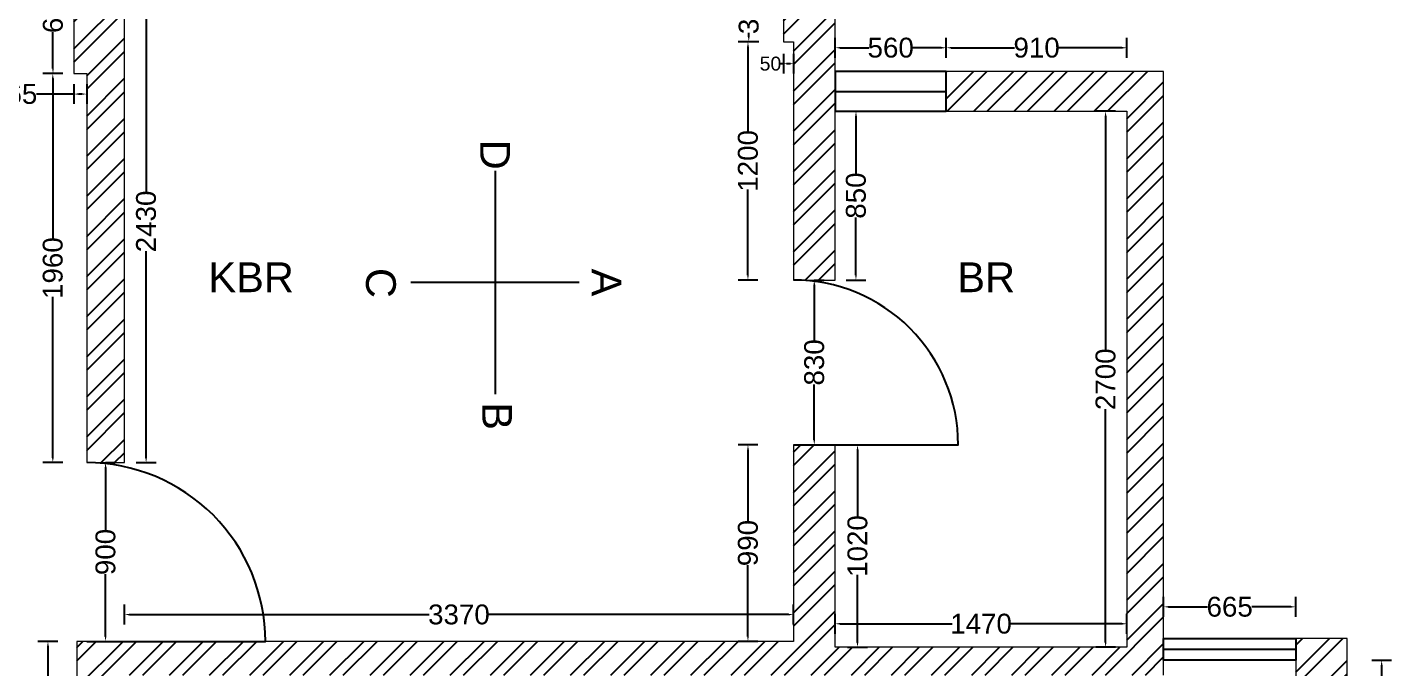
# Model space of a CAD drawing. Header units: millimetres. Extents: x 320648 to 374874, y 181010 to 214614.
# Drawn here: x 331241 to 338128, y 205626 to 208851 of the extents above; entities that cross this region are included whole.
import ezdxf

# ---------------------------------------------------------------- set-up
doc = ezdxf.new("R2010")
doc.units = ezdxf.units.MM
doc.layers.get('0').update_dxf_attribs({"color": 255})
doc.layers.get('Defpoints').update_dxf_attribs({"color": 2})
doc.layers.add('DOOR', color=1, linetype='Continuous')
doc.layers.add('WINDOW', color=5, linetype='Continuous')
doc.layers.add('ELIVATION', color=255, linetype='Continuous', lineweight=18)
doc.layers.add('LS_DR_ELECTRICAL', color=1, linetype='Continuous', lineweight=0)
doc.styles.get("Standard").update_dxf_attribs({"font": 'arial.ttf'})
doc.dimstyles.new('ISO-25', dxfattribs={"dimtxt": 100, "dimasz": 25, "dimexe": 50, "dimexo": 1, "dimtad": 0, "dimdec": 0, "dimdsep": 46, "dimtxsty": 'Standard', "dimcen": 2.5, "dimclrd": 2, "dimclre": 252, "dimclrt": 1, "dimadec": 0, "dimazin": 0, "dimtfac": 1, "dimtdec": 0, "dimtmove": 0, "dimatfit": 3, "dimfxl": 50, "dimfxlon": 1, "dimarcsym": 0})
pattern_1 = [(45, (-18938.19, 57355.5), (-101.02788, 101.02788), []), (45, (-18870.83, 57355.5), (-101.02788, 101.02788), [])]

# ---------------------------------------------------------------- blocks, each defined once
blk = doc.blocks.new('*D10')
at = {"layer": 'Defpoints', "color": 0, "ltscale": 2, "transparency": 16777216}
for p in [(335049.7, 209088.5), (334874.8, 208778.5), (335049.7, 208778.5)]:
    blk.add_point(p, dxfattribs=at)
at = {"layer": 'ELIVATION', "color": 252, "lineweight": -2, "ltscale": 2, "transparency": 16777216}
for p, q in [((334924.8, 209088.5), (334824.8, 209088.5)), ((334924.8, 208778.5), (334824.8, 208778.5))]:
    blk.add_line(p, q, dxfattribs=at)
at = {"layer": 'ELIVATION', "color": 2, "lineweight": -2, "ltscale": 2, "transparency": 16777216}
for p, q in [((334874.8, 209063.5), (334874.8, 209044.4)), ((334874.8, 208803.5), (334874.8, 208822.6))]:
    blk.add_line(p, q, dxfattribs=at)
at = {"layer": 'ELIVATION', "color": 2, "ltscale": 2, "transparency": 16777216}
for points in [[(334870.7, 209063.5), (334879, 209063.5), (334874.8, 209088.5)], [(334870.7, 208803.5), (334879, 208803.5), (334874.8, 208778.5)]]:
    blk.add_solid(points, dxfattribs=at)
at = {"layer": 'ELIVATION', "color": 1, "ltscale": 2, "transparency": 16777216, "insert": (334874.8, 208933.5), "char_height": 100, "attachment_point": 5, "rotation": 90}
blk.add_mtext('310', dxfattribs=at)
blk = doc.blocks.new('*D11')
at = {"layer": 'Defpoints', "color": 0, "ltscale": 2, "transparency": 16777216}
for p in [(334870.7, 208778.5), (335099.7, 208778.5), (335099.7, 207578.5)]:
    blk.add_point(p, dxfattribs=at)
at = {"layer": 'ELIVATION', "color": 252, "lineweight": -2, "ltscale": 2, "transparency": 16777216}
for p, q in [((334920.7, 208778.5), (334820.7, 208778.5)), ((334920.7, 207578.5), (334820.7, 207578.5))]:
    blk.add_line(p, q, dxfattribs=at)
at = {"layer": 'ELIVATION', "color": 2, "lineweight": -2, "ltscale": 2, "transparency": 16777216}
for p, q in [((334870.7, 208753.5), (334870.7, 208323.6)), ((334870.7, 207603.5), (334870.7, 208033.5))]:
    blk.add_line(p, q, dxfattribs=at)
at = {"layer": 'ELIVATION', "color": 2, "ltscale": 2, "transparency": 16777216}
for points in [[(334866.5, 208753.5), (334874.8, 208753.5), (334870.7, 208778.5)], [(334866.5, 207603.5), (334874.8, 207603.5), (334870.7, 207578.5)]]:
    blk.add_solid(points, dxfattribs=at)
at = {"layer": 'ELIVATION', "color": 1, "ltscale": 2, "transparency": 16777216, "insert": (334870.7, 208178.5), "char_height": 100, "attachment_point": 5, "rotation": 90}
blk.add_mtext('1200', dxfattribs=at)
blk = doc.blocks.new('*D12')
at = {"layer": 'Defpoints', "color": 0, "ltscale": 2, "transparency": 16777216}
for p in [(335049.7, 208778.5), (335099.7, 208778.5), (335049.7, 208668)]:
    blk.add_point(p, dxfattribs=at)
at = {"layer": 'ELIVATION', "color": 252, "lineweight": -2, "ltscale": 2, "transparency": 16777216}
for p, q in [((335049.7, 208718), (335049.7, 208618)), ((335099.7, 208718), (335099.7, 208618))]:
    blk.add_line(p, q, dxfattribs=at)
at = {"layer": 'ELIVATION', "color": 2, "lineweight": -2, "ltscale": 2, "transparency": 16777216}
for p, q in [((335049.7, 208668), (335034.7, 208668)), ((335084.7, 208668), (335064.7, 208668))]:
    blk.add_line(p, q, dxfattribs=at)
at = {"layer": 'ELIVATION', "color": 2, "ltscale": 2, "transparency": 16777216}
for points in [[(335064.7, 208670.5), (335064.7, 208665.5), (335049.7, 208668)], [(335084.7, 208670.5), (335084.7, 208665.5), (335099.7, 208668)]]:
    blk.add_solid(points, dxfattribs=at)
at = {"layer": 'ELIVATION', "color": 1, "ltscale": 2, "transparency": 16777216, "insert": (334984, 208668), "char_height": 70, "attachment_point": 5}
blk.add_mtext('50', dxfattribs=at)
blk = doc.blocks.new('*D13')
at = {"layer": 'Defpoints', "color": 0, "ltscale": 2, "transparency": 16777216}
for p in [(336779.7, 208748.2), (335869.7, 208428.5), (336779.7, 208428.5)]:
    blk.add_point(p, dxfattribs=at)
at = {"layer": 'ELIVATION', "color": 252, "lineweight": -2, "ltscale": 2, "transparency": 16777216}
for p, q in [((335869.7, 208698.2), (335869.7, 208798.2)), ((336779.7, 208698.2), (336779.7, 208798.2))]:
    blk.add_line(p, q, dxfattribs=at)
at = {"layer": 'ELIVATION', "color": 2, "lineweight": -2, "ltscale": 2, "transparency": 16777216}
for p, q in [((335894.7, 208748.2), (336213.8, 208748.2)), ((336754.7, 208748.2), (336435.6, 208748.2))]:
    blk.add_line(p, q, dxfattribs=at)
at = {"layer": 'ELIVATION', "color": 2, "ltscale": 2, "transparency": 16777216}
for points in [[(335894.7, 208752.4), (335894.7, 208744), (335869.7, 208748.2)], [(336754.7, 208752.4), (336754.7, 208744), (336779.7, 208748.2)]]:
    blk.add_solid(points, dxfattribs=at)
at = {"layer": 'ELIVATION', "color": 1, "ltscale": 2, "transparency": 16777216, "insert": (336324.7, 208748.2), "char_height": 100, "attachment_point": 5}
blk.add_mtext('910', dxfattribs=at)
blk = doc.blocks.new('*D14')
at = {"layer": 'Defpoints', "color": 0, "ltscale": 2, "transparency": 16777216}
for p in [(336779.7, 208428.5), (336672.2, 205728.5), (336779.7, 205728.5)]:
    blk.add_point(p, dxfattribs=at)
at = {"layer": 'ELIVATION', "color": 252, "lineweight": -2, "ltscale": 2, "transparency": 16777216}
for p, q in [((336722.2, 208428.5), (336622.2, 208428.5)), ((336722.2, 205728.5), (336622.2, 205728.5))]:
    blk.add_line(p, q, dxfattribs=at)
at = {"layer": 'ELIVATION', "color": 2, "lineweight": -2, "ltscale": 2, "transparency": 16777216}
for p, q in [((336672.2, 208403.5), (336672.2, 207229.2)), ((336672.2, 205753.5), (336672.2, 206927.9))]:
    blk.add_line(p, q, dxfattribs=at)
at = {"layer": 'ELIVATION', "color": 2, "ltscale": 2, "transparency": 16777216}
for points in [[(336668, 208403.5), (336676.4, 208403.5), (336672.2, 208428.5)], [(336668, 205753.5), (336676.4, 205753.5), (336672.2, 205728.5)]]:
    blk.add_solid(points, dxfattribs=at)
at = {"layer": 'ELIVATION', "color": 1, "ltscale": 2, "transparency": 16777216, "insert": (336672.2, 207078.5), "char_height": 100, "attachment_point": 5, "rotation": 90}
blk.add_mtext('2700', dxfattribs=at)
blk = doc.blocks.new('*D15')
at = {"layer": 'Defpoints', "color": 0, "ltscale": 2, "transparency": 16777216}
for p in [(335309.7, 205847), (335309.7, 205728.5), (336779.7, 205728.5)]:
    blk.add_point(p, dxfattribs=at)
at = {"layer": 'ELIVATION', "color": 252, "lineweight": -2, "ltscale": 2, "transparency": 16777216}
for p, q in [((335309.7, 205797), (335309.7, 205897)), ((336779.7, 205797), (336779.7, 205897))]:
    blk.add_line(p, q, dxfattribs=at)
at = {"layer": 'ELIVATION', "color": 2, "lineweight": -2, "ltscale": 2, "transparency": 16777216}
for p, q in [((335334.7, 205847), (335899.6, 205847)), ((336754.7, 205847), (336189.8, 205847))]:
    blk.add_line(p, q, dxfattribs=at)
at = {"layer": 'ELIVATION', "color": 2, "ltscale": 2, "transparency": 16777216}
for points in [[(335334.7, 205851.2), (335334.7, 205842.8), (335309.7, 205847)], [(336754.7, 205851.2), (336754.7, 205842.8), (336779.7, 205847)]]:
    blk.add_solid(points, dxfattribs=at)
at = {"layer": 'ELIVATION', "color": 1, "ltscale": 2, "transparency": 16777216, "insert": (336044.7, 205847), "char_height": 100, "attachment_point": 5}
blk.add_mtext('1470', dxfattribs=at)
blk = doc.blocks.new('*D16')
at = {"layer": 'Defpoints', "color": 0, "ltscale": 2, "transparency": 16777216}
for p in [(335309.7, 206748.5), (335422.6, 206748.5), (335309.7, 205728.5)]:
    blk.add_point(p, dxfattribs=at)
at = {"layer": 'ELIVATION', "color": 252, "lineweight": -2, "ltscale": 2, "transparency": 16777216}
for p, q in [((335372.6, 206748.5), (335472.6, 206748.5)), ((335372.6, 205728.5), (335472.6, 205728.5))]:
    blk.add_line(p, q, dxfattribs=at)
at = {"layer": 'ELIVATION', "color": 2, "lineweight": -2, "ltscale": 2, "transparency": 16777216}
for p, q in [((335422.6, 206723.5), (335422.6, 206383.6)), ((335422.6, 205753.5), (335422.6, 206093.5))]:
    blk.add_line(p, q, dxfattribs=at)
at = {"layer": 'ELIVATION', "color": 2, "ltscale": 2, "transparency": 16777216}
for points in [[(335418.4, 206723.5), (335426.8, 206723.5), (335422.6, 206748.5)], [(335418.4, 205753.5), (335426.8, 205753.5), (335422.6, 205728.5)]]:
    blk.add_solid(points, dxfattribs=at)
at = {"layer": 'ELIVATION', "color": 1, "ltscale": 2, "transparency": 16777216, "insert": (335422.6, 206238.5), "char_height": 100, "attachment_point": 5, "rotation": 90}
blk.add_mtext('1020', dxfattribs=at)
blk = doc.blocks.new('*D17')
at = {"layer": 'Defpoints', "color": 0, "ltscale": 2, "transparency": 16777216}
for p in [(335204.7, 207578.5), (335204.7, 207578.5), (335204.7, 206748.5)]:
    blk.add_point(p, dxfattribs=at)
at = {"layer": 'ELIVATION', "color": 252, "lineweight": -2, "ltscale": 2, "transparency": 16777216}
for p, q in [((335204.7, 207578.5), (335254.7, 207578.5)), ((335204.7, 206748.5), (335254.7, 206748.5))]:
    blk.add_line(p, q, dxfattribs=at)
at = {"layer": 'ELIVATION', "color": 2, "lineweight": -2, "ltscale": 2, "transparency": 16777216}
for p, q in [((335204.7, 207553.5), (335204.7, 207274.5)), ((335204.7, 206773.5), (335204.7, 207052.5))]:
    blk.add_line(p, q, dxfattribs=at)
at = {"layer": 'ELIVATION', "color": 2, "ltscale": 2, "transparency": 16777216}
for points in [[(335200.5, 207553.5), (335208.9, 207553.5), (335204.7, 207578.5)], [(335200.5, 206773.5), (335208.9, 206773.5), (335204.7, 206748.5)]]:
    blk.add_solid(points, dxfattribs=at)
at = {"layer": 'ELIVATION', "color": 1, "ltscale": 2, "transparency": 16777216, "insert": (335204.7, 207163.5), "char_height": 100, "attachment_point": 5, "rotation": 90}
blk.add_mtext('830', dxfattribs=at)
blk = doc.blocks.new('*D18')
at = {"layer": 'Defpoints', "color": 0, "ltscale": 2, "transparency": 16777216}
for p in [(335309.7, 208428.5), (335414.7, 208428.5), (335309.7, 207578.5)]:
    blk.add_point(p, dxfattribs=at)
at = {"layer": 'ELIVATION', "color": 252, "lineweight": -2, "ltscale": 2, "transparency": 16777216}
for p, q in [((335364.7, 208428.5), (335464.7, 208428.5)), ((335364.7, 207578.5), (335464.7, 207578.5))]:
    blk.add_line(p, q, dxfattribs=at)
at = {"layer": 'ELIVATION', "color": 2, "lineweight": -2, "ltscale": 2, "transparency": 16777216}
for p, q in [((335414.7, 208403.5), (335414.7, 208114.5)), ((335414.7, 207603.5), (335414.7, 207892.5))]:
    blk.add_line(p, q, dxfattribs=at)
at = {"layer": 'ELIVATION', "color": 2, "ltscale": 2, "transparency": 16777216}
for points in [[(335410.6, 208403.5), (335418.9, 208403.5), (335414.7, 208428.5)], [(335410.6, 207603.5), (335418.9, 207603.5), (335414.7, 207578.5)]]:
    blk.add_solid(points, dxfattribs=at)
at = {"layer": 'ELIVATION', "color": 1, "ltscale": 2, "transparency": 16777216, "insert": (335414.7, 208003.5), "char_height": 100, "attachment_point": 5, "rotation": 90}
blk.add_mtext('850', dxfattribs=at)
blk = doc.blocks.new('*D19')
at = {"layer": 'Defpoints', "color": 0, "ltscale": 2, "transparency": 16777216}
for p in [(331729.7, 209088.5), (331839, 209088.5), (331729.7, 206658.5)]:
    blk.add_point(p, dxfattribs=at)
at = {"layer": 'ELIVATION', "color": 252, "lineweight": -2, "ltscale": 2, "transparency": 16777216}
for p, q in [((331789, 209088.5), (331889, 209088.5)), ((331789, 206658.5), (331889, 206658.5))]:
    blk.add_line(p, q, dxfattribs=at)
at = {"layer": 'ELIVATION', "color": 2, "lineweight": -2, "ltscale": 2, "transparency": 16777216}
for p, q in [((331839, 209063.5), (331839, 208024.2)), ((331839, 206683.5), (331839, 207722.9))]:
    blk.add_line(p, q, dxfattribs=at)
at = {"layer": 'ELIVATION', "color": 2, "ltscale": 2, "transparency": 16777216}
for points in [[(331834.8, 209063.5), (331843.1, 209063.5), (331839, 209088.5)], [(331834.8, 206683.5), (331843.1, 206683.5), (331839, 206658.5)]]:
    blk.add_solid(points, dxfattribs=at)
at = {"layer": 'ELIVATION', "color": 1, "ltscale": 2, "transparency": 16777216, "insert": (331839, 207873.5), "char_height": 100, "attachment_point": 5, "rotation": 90}
blk.add_mtext('2430', dxfattribs=at)
blk = doc.blocks.new('*D20')
at = {"layer": 'Defpoints', "color": 0, "ltscale": 2, "transparency": 16777216}
for p in [(334870.7, 206748.5), (335099.7, 206748.5), (335099.7, 205758.5)]:
    blk.add_point(p, dxfattribs=at)
at = {"layer": 'ELIVATION', "color": 252, "lineweight": -2, "ltscale": 2, "transparency": 16777216}
for p, q in [((334920.7, 206748.5), (334820.7, 206748.5)), ((334920.7, 205758.5), (334820.7, 205758.5))]:
    blk.add_line(p, q, dxfattribs=at)
at = {"layer": 'ELIVATION', "color": 2, "lineweight": -2, "ltscale": 2, "transparency": 16777216}
for p, q in [((334870.7, 206723.5), (334870.7, 206364.5)), ((334870.7, 205783.5), (334870.7, 206142.6))]:
    blk.add_line(p, q, dxfattribs=at)
at = {"layer": 'ELIVATION', "color": 2, "ltscale": 2, "transparency": 16777216}
for points in [[(334866.5, 206723.5), (334874.8, 206723.5), (334870.7, 206748.5)], [(334866.5, 205783.5), (334874.8, 205783.5), (334870.7, 205758.5)]]:
    blk.add_solid(points, dxfattribs=at)
at = {"layer": 'ELIVATION', "color": 1, "ltscale": 2, "transparency": 16777216, "insert": (334870.7, 206253.5), "char_height": 100, "attachment_point": 5, "rotation": 90}
blk.add_mtext('990', dxfattribs=at)
blk = doc.blocks.new('*D21')
at = {"layer": 'Defpoints', "color": 0, "ltscale": 2, "transparency": 16777216}
for p in [(335099.7, 205893.3), (331729.7, 205758.5), (335099.7, 205758.5)]:
    blk.add_point(p, dxfattribs=at)
at = {"layer": 'ELIVATION', "color": 252, "lineweight": -2, "ltscale": 2, "transparency": 16777216}
for p, q in [((331729.7, 205843.3), (331729.7, 205943.3)), ((335099.7, 205843.3), (335099.7, 205943.3))]:
    blk.add_line(p, q, dxfattribs=at)
at = {"layer": 'ELIVATION', "color": 2, "lineweight": -2, "ltscale": 2, "transparency": 16777216}
for p, q in [((331754.7, 205893.3), (333265, 205893.3)), ((335074.7, 205893.3), (333564.4, 205893.3))]:
    blk.add_line(p, q, dxfattribs=at)
at = {"layer": 'ELIVATION', "color": 2, "ltscale": 2, "transparency": 16777216}
for points in [[(331754.7, 205897.4), (331754.7, 205889.1), (331729.7, 205893.3)], [(335074.7, 205897.4), (335074.7, 205889.1), (335099.7, 205893.3)]]:
    blk.add_solid(points, dxfattribs=at)
at = {"layer": 'ELIVATION', "color": 1, "ltscale": 2, "transparency": 16777216, "insert": (333414.7, 205893.3), "char_height": 100, "attachment_point": 5}
blk.add_mtext('3370', dxfattribs=at)
blk = doc.blocks.new('*D22')
at = {"layer": 'Defpoints', "color": 0, "ltscale": 2, "transparency": 16777216}
for p in [(331634.7, 206658.5), (331634.7, 205758.5), (331634.7, 205758.5)]:
    blk.add_point(p, dxfattribs=at)
at = {"layer": 'ELIVATION', "color": 252, "lineweight": -2, "ltscale": 2, "transparency": 16777216}
for p, q in [((331634.7, 206658.5), (331684.7, 206658.5)), ((331634.7, 205758.5), (331684.7, 205758.5))]:
    blk.add_line(p, q, dxfattribs=at)
at = {"layer": 'ELIVATION', "color": 2, "lineweight": -2, "ltscale": 2, "transparency": 16777216}
for p, q in [((331634.7, 206633.5), (331634.7, 206319.5)), ((331634.7, 205783.5), (331634.7, 206097.6))]:
    blk.add_line(p, q, dxfattribs=at)
at = {"layer": 'ELIVATION', "color": 2, "ltscale": 2, "transparency": 16777216}
for points in [[(331630.5, 206633.5), (331638.9, 206633.5), (331634.7, 206658.5)], [(331630.5, 205783.5), (331638.9, 205783.5), (331634.7, 205758.5)]]:
    blk.add_solid(points, dxfattribs=at)
at = {"layer": 'ELIVATION', "color": 1, "ltscale": 2, "transparency": 16777216, "insert": (331634.7, 206208.5), "char_height": 100, "attachment_point": 5, "rotation": 90}
blk.add_mtext('900', dxfattribs=at)
blk = doc.blocks.new('*D23')
at = {"layer": 'Defpoints', "color": 0, "ltscale": 2, "transparency": 16777216}
for p in [(331369, 208618.5), (331539.7, 208618.5), (331539.7, 206658.5)]:
    blk.add_point(p, dxfattribs=at)
at = {"layer": 'ELIVATION', "color": 252, "lineweight": -2, "ltscale": 2, "transparency": 16777216}
for p, q in [((331419, 208618.5), (331319, 208618.5)), ((331419, 206658.5), (331319, 206658.5))]:
    blk.add_line(p, q, dxfattribs=at)
at = {"layer": 'ELIVATION', "color": 2, "lineweight": -2, "ltscale": 2, "transparency": 16777216}
for p, q in [((331369, 208593.5), (331369, 207783.6)), ((331369, 206683.5), (331369, 207493.5))]:
    blk.add_line(p, q, dxfattribs=at)
at = {"layer": 'ELIVATION', "color": 2, "ltscale": 2, "transparency": 16777216}
for points in [[(331364.9, 208593.5), (331373.2, 208593.5), (331369, 208618.5)], [(331364.9, 206683.5), (331373.2, 206683.5), (331369, 206658.5)]]:
    blk.add_solid(points, dxfattribs=at)
at = {"layer": 'ELIVATION', "color": 1, "ltscale": 2, "transparency": 16777216, "insert": (331369, 207638.5), "char_height": 100, "attachment_point": 5, "rotation": 90}
blk.add_mtext('1960', dxfattribs=at)
blk = doc.blocks.new('*D24')
at = {"layer": 'Defpoints', "color": 0, "ltscale": 2, "transparency": 16777216}
for p in [(331474.7, 208618.5), (331539.7, 208618.5), (331539.7, 208515)]:
    blk.add_point(p, dxfattribs=at)
at = {"layer": 'ELIVATION', "color": 252, "lineweight": -2, "ltscale": 2, "transparency": 16777216}
for p, q in [((331474.7, 208565), (331474.7, 208465)), ((331539.7, 208565), (331539.7, 208465))]:
    blk.add_line(p, q, dxfattribs=at)
at = {"layer": 'ELIVATION', "color": 2, "lineweight": -2, "ltscale": 2, "transparency": 16777216}
for p, q in [((331474.7, 208515), (331286.3, 208515)), ((331514.7, 208515), (331499.7, 208515))]:
    blk.add_line(p, q, dxfattribs=at)
at = {"layer": 'ELIVATION', "color": 2, "ltscale": 2, "transparency": 16777216}
for points in [[(331499.7, 208519.2), (331499.7, 208510.8), (331474.7, 208515)], [(331514.7, 208519.2), (331514.7, 208510.8), (331539.7, 208515)]]:
    blk.add_solid(points, dxfattribs=at)
at = {"layer": 'ELIVATION', "color": 1, "ltscale": 2, "transparency": 16777216, "insert": (331213.4, 208515), "char_height": 100, "attachment_point": 5}
blk.add_mtext('65', dxfattribs=at)
blk = doc.blocks.new('*D87')
at = {"layer": 'Defpoints', "color": 0, "ltscale": 2, "transparency": 16777216}
for p in [(337629.7, 205932.3), (336964.7, 205773.5), (337629.7, 205773.5)]:
    blk.add_point(p, dxfattribs=at)
at = {"layer": 'ELIVATION', "color": 252, "lineweight": -2, "ltscale": 2, "transparency": 16777216}
for p, q in [((336964.7, 205882.3), (336964.7, 205982.3)), ((337629.7, 205882.3), (337629.7, 205982.3))]:
    blk.add_line(p, q, dxfattribs=at)
at = {"layer": 'ELIVATION', "color": 2, "lineweight": -2, "ltscale": 2, "transparency": 16777216}
for p, q in [((336989.7, 205932.3), (337185.4, 205932.3)), ((337604.7, 205932.3), (337408.9, 205932.3))]:
    blk.add_line(p, q, dxfattribs=at)
at = {"layer": 'ELIVATION', "color": 2, "ltscale": 2, "transparency": 16777216}
for points in [[(336989.7, 205936.5), (336989.7, 205928.2), (336964.7, 205932.3)], [(337604.7, 205936.5), (337604.7, 205928.2), (337629.7, 205932.3)]]:
    blk.add_solid(points, dxfattribs=at)
at = {"layer": 'ELIVATION', "color": 1, "ltscale": 2, "transparency": 16777216, "insert": (337297.2, 205932.3), "char_height": 100, "attachment_point": 5}
blk.add_mtext('665', dxfattribs=at)
blk = doc.blocks.new('*D88')
at = {"layer": 'Defpoints', "color": 0, "ltscale": 2, "transparency": 16777216}
for p in [(337629.7, 205663.5), (337629.7, 205133.5), (338062.6, 205133.5)]:
    blk.add_point(p, dxfattribs=at)
at = {"layer": 'ELIVATION', "color": 252, "lineweight": -2, "ltscale": 2, "transparency": 16777216}
for p, q in [((338012.6, 205663.5), (338112.6, 205663.5)), ((338012.6, 205133.5), (338112.6, 205133.5))]:
    blk.add_line(p, q, dxfattribs=at)
at = {"layer": 'ELIVATION', "color": 2, "lineweight": -2, "ltscale": 2, "transparency": 16777216}
for p, q in [((338062.6, 205638.5), (338062.6, 205509.5)), ((338062.6, 205158.5), (338062.6, 205287.6))]:
    blk.add_line(p, q, dxfattribs=at)
at = {"layer": 'ELIVATION', "color": 2, "ltscale": 2, "transparency": 16777216}
for points in [[(338058.5, 205638.5), (338066.8, 205638.5), (338062.6, 205663.5)], [(338058.5, 205158.5), (338066.8, 205158.5), (338062.6, 205133.5)]]:
    blk.add_solid(points, dxfattribs=at)
at = {"layer": 'ELIVATION', "color": 1, "ltscale": 2, "transparency": 16777216, "insert": (338062.6, 205398.5), "char_height": 100, "attachment_point": 5, "rotation": 90}
blk.add_mtext('530', dxfattribs=at)
blk = doc.blocks.new('*D99')
at = {"layer": 'Defpoints', "color": 0, "ltscale": 2, "transparency": 16777216}
for p in [(331344.4, 205758.5), (331489.7, 205758.5), (331489.7, 205108.5)]:
    blk.add_point(p, dxfattribs=at)
at = {"layer": 'ELIVATION', "color": 252, "lineweight": -2, "ltscale": 2, "transparency": 16777216}
for p, q in [((331394.4, 205758.5), (331294.4, 205758.5)), ((331394.4, 205108.5), (331294.4, 205108.5))]:
    blk.add_line(p, q, dxfattribs=at)
at = {"layer": 'ELIVATION', "color": 2, "lineweight": -2, "ltscale": 2, "transparency": 16777216}
for p, q in [((331344.4, 205733.5), (331344.4, 205544.7)), ((331344.4, 205133.5), (331344.4, 205322.3))]:
    blk.add_line(p, q, dxfattribs=at)
at = {"layer": 'ELIVATION', "color": 2, "ltscale": 2, "transparency": 16777216}
for points in [[(331340.2, 205733.5), (331348.6, 205733.5), (331344.4, 205758.5)], [(331340.2, 205133.5), (331348.6, 205133.5), (331344.4, 205108.5)]]:
    blk.add_solid(points, dxfattribs=at)
at = {"layer": 'ELIVATION', "color": 1, "ltscale": 2, "transparency": 16777216, "insert": (331344.4, 205433.5), "char_height": 100, "attachment_point": 5, "rotation": 90}
blk.add_mtext('650', dxfattribs=at)
blk = doc.blocks.new('*D326')
at = {"layer": 'Defpoints', "color": 0, "ltscale": 2, "transparency": 16777216}
for p in [(331369.7, 209258.5), (331474.7, 209258.5), (331474.7, 208618.5)]:
    blk.add_point(p, dxfattribs=at)
at = {"layer": 'LS_DR_ELECTRICAL', "color": 252, "lineweight": -2, "ltscale": 2, "transparency": 16777216}
for p, q in [((331419.7, 209258.5), (331319.7, 209258.5)), ((331419.7, 208618.5), (331319.7, 208618.5))]:
    blk.add_line(p, q, dxfattribs=at)
at = {"layer": 'LS_DR_ELECTRICAL', "color": 2, "lineweight": -2, "ltscale": 2, "transparency": 16777216}
for p, q in [((331369.7, 209233.5), (331369.7, 209049.7)), ((331369.7, 208643.5), (331369.7, 208827.3))]:
    blk.add_line(p, q, dxfattribs=at)
at = {"layer": 'LS_DR_ELECTRICAL', "color": 2, "ltscale": 2, "transparency": 16777216}
for points in [[(331365.6, 209233.5), (331373.9, 209233.5), (331369.7, 209258.5)], [(331365.6, 208643.5), (331373.9, 208643.5), (331369.7, 208618.5)]]:
    blk.add_solid(points, dxfattribs=at)
at = {"layer": 'LS_DR_ELECTRICAL', "color": 1, "ltscale": 2, "transparency": 16777216, "insert": (331369.7, 208938.5), "char_height": 100, "attachment_point": 5, "rotation": 90}
blk.add_mtext('640', dxfattribs=at)
blk = doc.blocks.new('*D337')
at = {"layer": 'Defpoints', "color": 0, "ltscale": 2, "transparency": 16777216}
for p in [(335309.7, 208748.2), (335309.7, 208628.5), (335869.7, 208628.5)]:
    blk.add_point(p, dxfattribs=at)
at = {"layer": 'LS_DR_ELECTRICAL', "color": 252, "lineweight": -2, "ltscale": 2, "transparency": 16777216}
for p, q in [((335309.7, 208698.2), (335309.7, 208798.2)), ((335869.7, 208698.2), (335869.7, 208798.2))]:
    blk.add_line(p, q, dxfattribs=at)
at = {"layer": 'LS_DR_ELECTRICAL', "color": 2, "lineweight": -2, "ltscale": 2, "transparency": 16777216}
for p, q in [((335334.7, 208748.2), (335478.8, 208748.2)), ((335844.7, 208748.2), (335700.6, 208748.2))]:
    blk.add_line(p, q, dxfattribs=at)
at = {"layer": 'LS_DR_ELECTRICAL', "color": 2, "ltscale": 2, "transparency": 16777216}
for points in [[(335334.7, 208752.4), (335334.7, 208744), (335309.7, 208748.2)], [(335844.7, 208752.4), (335844.7, 208744), (335869.7, 208748.2)]]:
    blk.add_solid(points, dxfattribs=at)
at = {"layer": 'LS_DR_ELECTRICAL', "color": 1, "ltscale": 2, "transparency": 16777216, "insert": (335589.7, 208748.2), "char_height": 100, "attachment_point": 5}
blk.add_mtext('560', dxfattribs=at)

msp = doc.modelspace()

# ---------------------------------------------------------------- hatches: boundary and pattern name
at = {"layer": 'DOOR', "ltscale": 15}
h = msp.add_hatch(dxfattribs=at)
h.set_pattern_fill('ANSI32', color=251, scale=15)
h.set_pattern_definition(pattern_1)
h.paths.add_polyline_path([(336964.7, 205663.5), (336964.7, 205773.5), (336964.7, 208628.5), (335869.7, 208628.5), (335869.7, 208428.5), (336779.7, 208428.5), (336779.7, 205728.5), (335309.7, 205728.5), (335309.7, 206748.5), (335099.7, 206748.5), (335099.7, 205758.5), (331729.7, 205758.5), (331489.7, 205758.5), (331489.7, 205108.5), (331539.7, 205108.5), (331539.7, 203133.5), (332619.7, 203133.5), (332619.7, 202833.5), (332809.7, 202833.5), (332809.7, 203313.5), (331729.7, 203313.5), (331729.7, 205588.5), (336964.7, 205588.5)])
h.paths.add_polyline_path([(335309.7, 209288.5), (335049.7, 209288.5), (335049.7, 209088.5), (335049.7, 208778.5), (335099.7, 208778.5), (335099.7, 207578.5), (335309.7, 207578.5), (335309.7, 208428.5), (335309.7, 208628.5)])
h.paths.add_polyline_path([(334204.7, 209288.5), (332519.7, 209288.5), (332519.7, 209088.5), (334204.7, 209088.5)])
h.paths.add_polyline_path([(331729.7, 209088.5), (331729.7, 209288.5), (331729.7, 210118.5), (331539.7, 210118.5), (331539.7, 209918.5), (331539.7, 209258.5), (331474.7, 209258.5), (331474.7, 208618.5), (331539.7, 208618.5), (331539.7, 206658.5), (331729.7, 206658.5)])
h = msp.add_hatch(dxfattribs=at)
h.set_pattern_fill('ANSI32', color=251, scale=15)
h.set_pattern_definition(pattern_1)
h.paths.add_polyline_path([(337689.7, 205133.5), (337689.7, 202383.5), (337689.7, 202183.5), (337889.7, 202183.5), (337889.7, 205773.5), (337629.7, 205773.5), (337629.7, 205663.5), (337629.7, 205133.5)])

# ---------------------------------------------------------------- linework, layer by layer
at = {"color": 1}
for p, q in [((333596.6, 208128.6), (333596.6, 207004.3)), ((334020.5, 207566.5), (333172.7, 207566.5))]:
    msp.add_line(p, q, dxfattribs=at)
at = {"layer": 'DOOR', "ltscale": 2}
for points in [[(335099.7, 206748.5), (335929.7, 206748.5, 0.414214), (335099.7, 207578.5)], [(331539.7, 205758.5), (332439.7, 205758.5, 0.414214), (331539.7, 206658.5)]]:
    msp.add_lwpolyline(points, format="xyb", dxfattribs=at)
at = {"layer": 'ELIVATION', "ltscale": 2}
for points in [[(331474.7, 209258.5), (331474.7, 208618.5), (331539.7, 208618.5), (331539.7, 206658.5), (331729.7, 206658.5), (331729.7, 209088.5)], [(337889.7, 202183.5), (337889.7, 205773.5), (336964.7, 205773.5), (336964.7, 208628.5), (335309.7, 208628.5), (335309.7, 209288.5)], [(335049.7, 209088.5), (335049.7, 208778.5), (335099.7, 208778.5), (335099.7, 207578.5), (335309.7, 207578.5), (335309.7, 208428.5), (336779.7, 208428.5), (336779.7, 205728.5), (335309.7, 205728.5), (335309.7, 206748.5), (335099.7, 206748.5), (335099.7, 205758.5), (331729.7, 205758.5), (331489.7, 205758.5), (331489.7, 205108.5)], [(336964.7, 205588.5), (336964.7, 205663.5), (337629.7, 205663.5), (337629.7, 205133.5)]]:
    msp.add_lwpolyline(points, dxfattribs=at)
at = {"layer": 'WINDOW', "ltscale": 2}
for points in [[(335309.7, 208428.5), (335869.7, 208428.5), (335869.7, 208628.5), (335309.7, 208628.5)], [(337629.7, 205663.5), (336964.7, 205663.5), (336964.7, 205773.5), (337629.7, 205773.5)]]:
    msp.add_lwpolyline(points, close=True, dxfattribs=at)
for points in [[(335309.7, 208528.5), (335869.7, 208528.5)], [(336964.7, 205718.5), (337629.7, 205718.5)]]:
    msp.add_lwpolyline(points, dxfattribs=at)

# ---------------------------------------------------------------- texts
at = {"color": 1, "char_height": 150, "attachment_point": 1, "rotation": 270}
for s, width, insert in [('D', 200.473, (333672.2, 208285.1)), ('C', 449.666, (333096.8, 207639.3)), ('A', 340.278, (334233.5, 207636)), ('B', 318.232, (333682.3, 206962.8))]:
    msp.add_mtext_dynamic_manual_height_columns(s, width=width, gutter_width=12.5, heights=[0], dxfattribs=dict(at, insert=insert))
at = {"color": 1, "char_height": 150, "attachment_point": 1}
for s, insert in [('KBR', (332152.7, 207667.2)), ('BR', (335925.2, 207667.2))]:
    msp.add_mtext_dynamic_manual_height_columns(s, width=3830.573, gutter_width=12.5, heights=[0], dxfattribs=dict(at, insert=insert))

# ---------------------------------------------------------------- dimensions: what is measured, and where the dimension line sits
at = {"layer": 'ELIVATION', "ltscale": 2}
for base, p1, p2, picture, middle in [((331839, 209088.5), (331729.7, 206658.5), (331729.7, 209088.5), '*D19', (331839, 207873.5)), ((334874.8, 208778.5), (335049.7, 209088.5), (335049.7, 208778.5), '*D10', (334874.8, 208933.5)), ((334870.7, 208778.5), (335099.7, 207578.5), (335099.7, 208778.5), '*D11', (334870.7, 208178.5)), ((331369, 208618.5), (331539.7, 206658.5), (331539.7, 208618.5), '*D23', (331369, 207638.5)), ((335414.7, 208428.5), (335309.7, 207578.5), (335309.7, 208428.5), '*D18', (335414.7, 208003.5)), ((336672.2, 205728.5), (336779.7, 208428.5), (336779.7, 205728.5), '*D14', (336672.2, 207078.5)), ((335204.7, 207578.5), (335204.7, 206748.5), (335204.7, 207578.5), '*D17', (335204.7, 207163.5)), ((334870.7, 206748.5), (335099.7, 205758.5), (335099.7, 206748.5), '*D20', (334870.7, 206253.5)), ((335422.6, 206748.5), (335309.7, 205728.5), (335309.7, 206748.5), '*D16', (335422.6, 206238.5)), ((331634.7, 205758.5), (331634.7, 206658.5), (331634.7, 205758.5), '*D22', (331634.7, 206208.5)), ((331344.4, 205758.5), (331489.7, 205108.5), (331489.7, 205758.5), '*D99', (331344.4, 205433.5)), ((338062.6, 205133.5), (337629.7, 205663.5), (337629.7, 205133.5), '*D88', (338062.6, 205398.5))]:
    dim = msp.add_linear_dim(base=base, p1=p1, p2=p2, angle=90, dimstyle='ISO-25', dxfattribs=at)
    dim.commit()
    dim.dimension.update_dxf_attribs({"geometry": picture, "text_midpoint": middle})
dim = msp.add_linear_dim(base=(335049.7, 208668), p1=(335099.7, 208778.5), p2=(335049.7, 208778.5), dimstyle='ISO-25', override={"dimtxt": 70, "dimasz": 15}, dxfattribs=at)
dim.commit()
dim.dimension.update_dxf_attribs({"geometry": '*D12', "text_midpoint": (334984, 208668)})
for base, p1, p2, picture, middle in [((336779.7, 208748.2), (335869.7, 208428.5), (336779.7, 208428.5), '*D13', (336324.7, 208748.2)), ((335099.7, 205893.3), (331729.7, 205758.5), (335099.7, 205758.5), '*D21', (333414.7, 205893.3)), ((337629.7, 205932.3), (336964.7, 205773.5), (337629.7, 205773.5), '*D87', (337297.2, 205932.3)), ((335309.7, 205847), (336779.7, 205728.5), (335309.7, 205728.5), '*D15', (336044.7, 205847))]:
    dim = msp.add_linear_dim(base=base, p1=p1, p2=p2, dimstyle='ISO-25', dxfattribs=at)
    dim.commit()
    dim.dimension.update_dxf_attribs({"geometry": picture, "text_midpoint": middle})
dim = msp.add_linear_dim(base=(331539.7, 208515), p1=(331474.7, 208618.5), p2=(331539.7, 208618.5), dimstyle='ISO-25', dxfattribs=at)
dim.commit()
dim.dimension.update_dxf_attribs({"geometry": '*D24', "text_midpoint": (331213.4, 208515), "dimtype": 160})
at = {"layer": 'LS_DR_ELECTRICAL', "ltscale": 2}
dim = msp.add_linear_dim(base=(331369.7, 209258.5), p1=(331474.7, 208618.5), p2=(331474.7, 209258.5), angle=90, dimstyle='ISO-25', dxfattribs=at)
dim.commit()
dim.dimension.update_dxf_attribs({"geometry": '*D326', "text_midpoint": (331369.7, 208938.5)})
dim = msp.add_linear_dim(base=(335309.7, 208748.2), p1=(335869.7, 208628.5), p2=(335309.7, 208628.5), dimstyle='ISO-25', dxfattribs=at)
dim.commit()
dim.dimension.update_dxf_attribs({"geometry": '*D337', "text_midpoint": (335589.7, 208748.2)})

doc.saveas('drawing.dxf')
